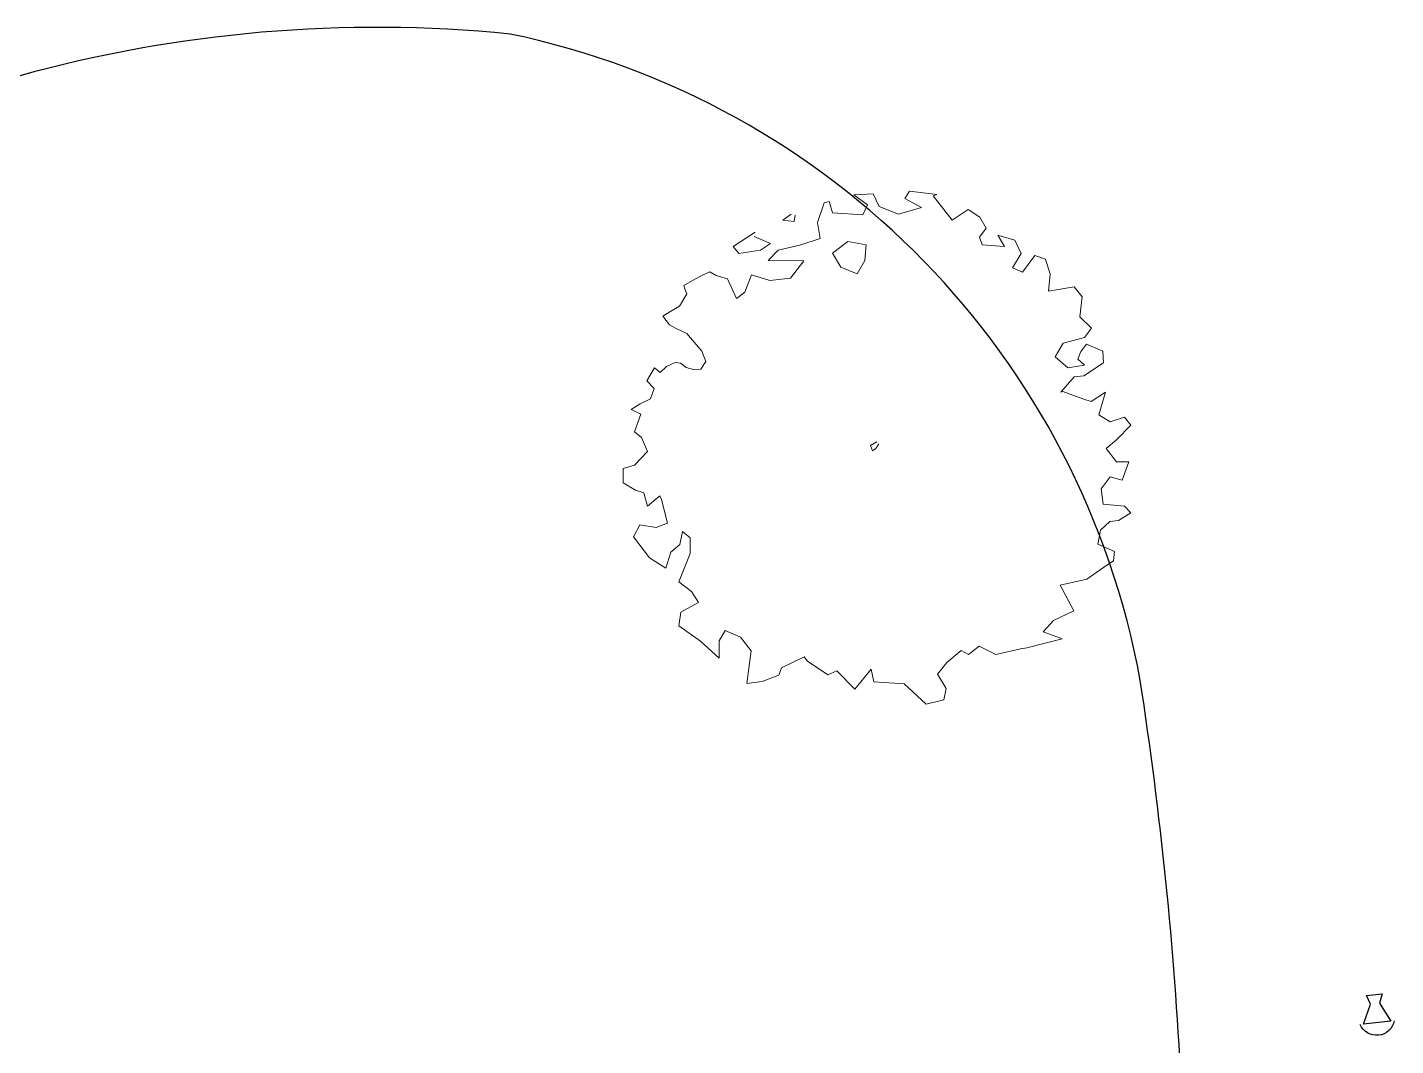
# Model space of a CAD drawing. Extents: x 2080 to 102399, y 2071 to 93424.
# Drawn here: x 80459 to 80968, y 77354 to 77733 of the extents above; entities that cross this region are included whole.
import ezdxf

# ---------------------------------------------------------------- set-up
doc = ezdxf.new("R2010")
doc.units = 0
doc.header["$LTSCALE"] = 20
doc.header["$MEASUREMENT"] = 0
doc.layers.add('ELEC', color=11, linetype='Continuous')
doc.layers.add('road', color=2, linetype='Continuous')
doc.layers.add('Mango tree', color=96, linetype='Continuous', lineweight=5)
doc.layers.add('sappotta', color=114, linetype='Continuous', lineweight=5)

# ---------------------------------------------------------------- blocks, each defined once
blk = doc.blocks.new('NEEM')
at = {"layer": 'sappotta', "linetype": 'Continuous'}
for p, q in [((-0.2131, 1.0923), (-0.2421, 1.0068)), ((-0.1911, 1.0989), (-0.2131, 1.0923)), ((-0.177, 1.0484), (-0.1911, 1.0989)), ((0.0031, 1.1323), (-0.083, 1.1274)), ((-0.083, 1.1274), (-0.0227, 1.0834)), ((0.0298, 1.0769), (0.0031, 1.1323)), ((0.1622, 1.1437), (0.1418, 1.1119)), ((0.1418, 1.1119), (0.2162, 1.072)), ((0.2828, 1.1298), (0.1622, 1.1437)), ((0.2671, 1.1233), (0.2828, 1.1298)), ((0.3509, 1.0158), (0.2671, 1.1233)), ((-0.3588, 1.0435), (-0.3956, 1.0158)), ((-0.3455, 1.0109), (-0.34, 1.0386)), ((-0.0431, 1.0394), (-0.177, 1.0484)), ((-0.0227, 1.0834), (-0.0431, 1.0394)), ((0.1144, 1.0427), (0.0298, 1.0769)), ((0.2162, 1.072), (0.1144, 1.0427)), ((0.4207, 1.063), (0.3509, 1.0158)), ((0.4731, 1.0296), (0.4207, 1.063)), ((0.5006, 0.9816), (0.4731, 1.0296)), ((-0.3956, 1.0158), (-0.3455, 1.0109)), ((-0.2421, 1.0068), (-0.2303, 0.9351)), ((0.4716, 0.9417), (0.5006, 0.9816)), ((-0.517, 0.9628), (-0.6142, 0.9009)), ((-0.5209, 0.9449), (-0.5209, 0.9449)), ((-0.4489, 0.9131), (-0.5209, 0.9449)), ((-0.4935, 0.8838), (-0.4489, 0.9131)), ((-0.3196, 0.9058), (-0.4152, 0.8838)), ((-0.2303, 0.9351), (-0.3196, 0.9058)), ((-0.1081, 0.9221), (-0.177, 0.8716)), ((-0.0274, 0.9083), (-0.1081, 0.9221)), ((-0.0345, 0.839), (-0.0274, 0.9083)), ((0.4825, 0.9083), (0.4716, 0.9417)), ((0.5813, 0.9001), (0.4825, 0.9083)), ((0.5515, 0.9498), (0.5813, 0.9001)), ((0.6267, 0.9278), (0.5515, 0.9498)), ((0.6541, 0.87), (0.6267, 0.9278)), ((-0.6142, 0.9009), (-0.5891, 0.87)), ((-0.5891, 0.87), (-0.4935, 0.8838)), ((-0.4152, 0.8838), (-0.459, 0.839)), ((-0.177, 0.8716), (-0.1394, 0.8089)), ((0.6157, 0.8064), (0.6541, 0.87)), ((0.7152, 0.8602), (0.6604, 0.7877)), ((0.7622, 0.8439), (0.7152, 0.8602)), ((0.7826, 0.7787), (0.7622, 0.8439)), ((-0.7168, 0.7893), (-0.7489, 0.7739)), ((-0.6886, 0.7722), (-0.7168, 0.7893)), ((-0.459, 0.839), (-0.3032, 0.8374)), ((-0.3032, 0.8374), (-0.3611, 0.7616)), ((-0.1394, 0.8089), (-0.0674, 0.7796)), ((-0.0674, 0.7796), (-0.0345, 0.839)), ((0.6604, 0.7877), (0.6157, 0.8064)), ((-0.7826, 0.7567), (-0.8304, 0.7291)), ((-0.8304, 0.7291), (-0.8264, 0.7144)), ((-0.7489, 0.7739), (-0.7826, 0.7567)), ((-0.6384, 0.7576), (-0.6886, 0.7722)), ((-0.5985, 0.672), (-0.6384, 0.7576)), ((-0.5335, 0.7763), (-0.5617, 0.6989)), ((-0.452, 0.7502), (-0.5335, 0.7763)), ((-0.3611, 0.7616), (-0.452, 0.7502)), ((0.7755, 0.7038), (0.7826, 0.7787)), ((-0.8178, 0.6924), (-0.8499, 0.6378)), ((-0.8264, 0.7144), (-0.8178, 0.6924)), ((-0.5617, 0.6989), (-0.5985, 0.672)), ((0.8883, 0.7225), (0.7755, 0.7038)), ((0.9236, 0.6785), (0.8883, 0.7225)), ((0.9126, 0.5906), (0.9236, 0.6785)), ((-0.8922, 0.6126), (-0.9228, 0.5938)), ((-0.8499, 0.6378), (-0.8922, 0.6126)), ((-0.9228, 0.5938), (-0.8946, 0.5547)), ((-0.8946, 0.5547), (-0.868, 0.5401)), ((0.9643, 0.5409), (0.9126, 0.5906)), ((-0.868, 0.5401), (-0.8178, 0.5173)), ((-0.8178, 0.5173), (-0.752, 0.4399)), ((0.8398, 0.4749), (0.9338, 0.5002)), ((0.9338, 0.5002), (0.9643, 0.5409)), ((-0.752, 0.4399), (-0.7348, 0.3943)), ((0.8037, 0.4146), (0.8398, 0.4749)), ((0.9165, 0.4374), (0.904, 0.404)), ((0.9424, 0.4708), (0.9165, 0.4374)), ((1.0137, 0.4391), (0.9424, 0.4708)), ((1.0176, 0.3886), (1.0137, 0.4391)), ((-0.9604, 0.3657), (-0.9941, 0.3095)), ((-0.9345, 0.3454), (-0.9604, 0.3657)), ((-0.9079, 0.3723), (-0.9345, 0.3454)), ((-0.8695, 0.3894), (-0.9079, 0.3723)), ((-0.846, 0.3861), (-0.8695, 0.3894)), ((-0.821, 0.3674), (-0.846, 0.3861)), ((-0.7881, 0.3592), (-0.821, 0.3674)), ((-0.7348, 0.3943), (-0.7567, 0.3609)), ((0.8601, 0.3666), (0.8037, 0.4146)), ((0.933, 0.378), (0.8601, 0.3666)), ((0.904, 0.404), (0.933, 0.378)), ((0.9298, 0.3315), (1.0176, 0.3886)), ((-0.9941, 0.3095), (-0.9612, 0.2745)), ((-0.7567, 0.3609), (-0.7881, 0.3592)), ((0.8288, 0.259), (0.8875, 0.3258)), ((0.8875, 0.3258), (0.9298, 0.3315)), ((-0.9612, 0.2745), (-0.9776, 0.2289)), ((0.8382, 0.2623), (0.8288, 0.259)), ((0.9306, 0.2281), (0.8382, 0.2623)), ((1.0254, 0.259), (0.962, 0.2175)), ((0.9964, 0.1597), (1.0254, 0.259)), ((-1.0231, 0.2077), (-1.0622, 0.1825)), ((-1.0622, 0.1825), (-1.0199, 0.1621)), ((-0.9776, 0.2289), (-1.0231, 0.2077)), ((0.962, 0.2175), (0.9306, 0.2281)), ((-1.0199, 0.1621), (-1.0489, 0.0839)), ((1.0458, 0.1287), (0.9964, 0.1597)), ((1.1092, 0.1491), (1.0458, 0.1287)), ((1.1374, 0.114), (1.1092, 0.1491)), ((-1.0489, 0.0839), (-1.0168, 0.0595)), ((1.074, 0.0489), (1.1374, 0.114)), ((-1.0168, 0.0595), (-0.991, -0.0024)), ((0.0196, 0.0407), (-0.0094, 0.0244)), ((-0.0094, 0.0244), (0, 0)), ((0, 0), (0.0141, 0.0114)), ((0.0141, 0.0114), (0.0274, 0.031)), ((1.0286, 0.0106), (1.074, 0.0489)), ((1.074, -0.0472), (1.0286, 0.0106)), ((-0.991, -0.0024), (-1.0481, -0.0619)), ((1.1288, -0.0472), (1.074, -0.0472)), ((1.0998, -0.1287), (1.1288, -0.0472)), ((-1.0975, -0.0774), (-1.0983, -0.1401)), ((-1.0481, -0.0619), (-1.0975, -0.0774)), ((1.0074, -0.1662), (1.0458, -0.114)), ((1.0458, -0.114), (1.0998, -0.1287)), ((-1.0983, -0.1401), (-1.0442, -0.1727)), ((-1.0442, -0.1727), (-1.0066, -0.1849)), ((1.016, -0.2338), (1.0074, -0.1662)), ((-1.0066, -0.1849), (-0.9917, -0.2436)), ((-0.9917, -0.2436), (-0.9369, -0.1979)), ((-0.9369, -0.1979), (-0.9298, -0.2134)), ((-0.9298, -0.2134), (-0.9024, -0.3177)), ((1.11, -0.2427), (1.016, -0.2338)), ((1.0834, -0.3063), (1.1367, -0.2729)), ((1.1367, -0.2729), (1.11, -0.2427)), ((-1.0246, -0.325), (-1.0521, -0.378)), ((-0.9526, -0.3364), (-1.0246, -0.325)), ((-0.9024, -0.3177), (-0.9526, -0.3364)), ((-0.8484, -0.4114), (-0.8374, -0.3552)), ((-0.8374, -0.3552), (-0.8029, -0.3828)), ((0.9917, -0.4105), (1.0043, -0.3495)), ((1.0043, -0.3495), (1.045, -0.3112)), ((1.045, -0.3112), (1.0834, -0.3063)), ((-1.0521, -0.378), (-0.9816, -0.4708)), ((-0.8883, -0.4456), (-0.8484, -0.4114)), ((-0.8029, -0.3828), (-0.8029, -0.4521)), ((1.0662, -0.4431), (0.9917, -0.4105)), ((-0.9816, -0.4708), (-0.9103, -0.5156)), ((-0.9103, -0.5156), (-0.8883, -0.4456)), ((-0.8029, -0.4521), (-0.8531, -0.5759)), ((1.0615, -0.4839), (1.0662, -0.4431)), ((0.9432, -0.5653), (1.0317, -0.5026)), ((1.0317, -0.5026), (1.0615, -0.4839)), ((-0.8531, -0.5759), (-0.7967, -0.6191)), ((0.8264, -0.5914), (0.9432, -0.5653)), ((0.8868, -0.7038), (0.8264, -0.5914)), ((-0.7967, -0.6191), (-0.7661, -0.668)), ((-0.8445, -0.7103), (-0.8523, -0.7698)), ((-0.7661, -0.668), (-0.8445, -0.7103)), ((0.7975, -0.747), (0.8868, -0.7038)), ((-0.8523, -0.7698), (-0.7575, -0.8382)), ((0.7512, -0.7967), (0.7975, -0.747)), ((-0.7575, -0.8382), (-0.6753, -0.9123)), ((-0.676, -0.8358), (-0.6486, -0.791)), ((-0.6753, -0.9123), (-0.676, -0.8358)), ((-0.6486, -0.791), (-0.582, -0.8203)), ((-0.582, -0.8203), (-0.5343, -0.8806)), ((0.68, -0.8667), (0.8343, -0.8276)), ((0.8343, -0.8276), (0.7512, -0.7967)), ((-0.5343, -0.8806), (-0.5538, -1.0247)), ((0.3267, -0.9319), (0.3909, -0.8789)), ((0.3909, -0.8789), (0.423, -0.8968)), ((0.423, -0.8968), (0.47, -0.8602)), ((0.47, -0.8602), (0.5429, -0.896)), ((0.5429, -0.896), (0.6518, -0.8708)), ((0.6518, -0.8708), (0.68, -0.8667)), ((-0.4128, -0.9881), (-0.4011, -0.9547)), ((-0.4011, -0.9547), (-0.3016, -0.9074)), ((-0.3016, -0.9074), (-0.2859, -0.9262)), ((-0.2859, -0.9262), (-0.1966, -0.9856)), ((-0.0783, -1.0492), (-0.0063, -0.9604)), ((-0.0063, -0.9604), (0.0063, -1.0174)), ((0.2867, -0.9824), (0.3267, -0.9319)), ((-0.5538, -1.0247), (-0.4857, -1.015)), ((-0.4857, -1.015), (-0.4128, -0.9881)), ((-0.1966, -0.9856), (-0.1575, -0.9685)), ((-0.1575, -0.9685), (-0.0783, -1.0492)), ((0.0063, -1.0174), (0.1394, -1.0255)), ((0.3235, -1.0459), (0.2867, -0.9824)), ((0.1394, -1.0255), (0.2358, -1.1152)), ((0.3141, -1.0964), (0.3235, -1.0459)), ((0.2358, -1.1152), (0.3141, -1.0964))]:
    blk.add_line(p, q, dxfattribs=at)
blk = doc.blocks.new('FOCUSLGT')
for points in [[(1.49, 5.92), (2.44, 8.67), (-2.44, 8.67), (-1.38, 5.92)], [(-4.27, 0), (4.27, 0), (1.49, 5.92)], [(-1.38, 5.92), (-4.27, 0)]]:
    blk.add_lwpolyline(points)
blk = doc.blocks.new('A$C085F24DD')
at = {"layer": 'ELEC', "linetype": 'Continuous', "ltscale": 0.5}
blk.add_arc((32, 33.5), 33.5, 197.1091, 342.8909, dxfattribs=at)
at = {"layer": 'ELEC', "xscale": 6, "yscale": 6, "zscale": 6}
blk.add_blockref('FOCUSLGT', (32, 23.7), dxfattribs=at)

msp = doc.modelspace()

# ---------------------------------------------------------------- linework, layer by layer
at = {"layer": 'road', "linetype": 'Continuous', "ltscale": 0.5}
for centre, radius, start, end in [((80588.851, 77234.267), 499.102, 84.2896, 126.68894), ((80577.02, 77436.091), 301.146, 10.30861, 78.21771), ((79420.286, 77266.509), 1470.104, 2.872744, 8.743512)]:
    msp.add_arc(centre, radius, start, end, dxfattribs=at)

# ---------------------------------------------------------------- block references
at = {"layer": 'ELEC', "linetype": 'Continuous', "ltscale": 0.5, "xscale": -0.2000000000110848, "yscale": 0.1999999999970896, "zscale": 0.2, "rotation": 6.04676503093888}
msp.add_blockref('A$C085F24DD', (80968.429, 77358.546), dxfattribs=at)
at = {"layer": 'Mango tree', "linetype": 'Continuous', "xscale": 84.59666708958684, "yscale": 84.59666708958684, "zscale": 84.59666708958684}
msp.add_blockref('NEEM', (80773.563, 77575.555), dxfattribs=at)

doc.saveas('drawing.dxf')
